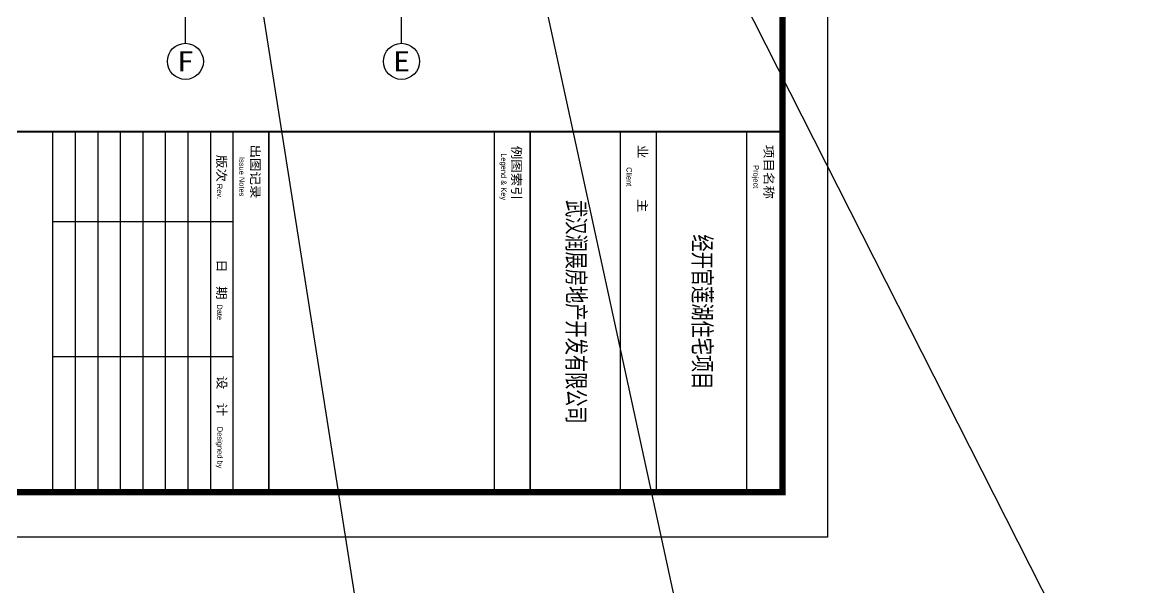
# Model space of a CAD drawing. Extents: x -678900 to 2378000, y 0 to 1840591.
# Drawn here: x -151525 to -139208, y 671482 to 677758 of the extents above; entities that cross this region are included whole.
import ezdxf
from ezdxf.enums import TextEntityAlignment as Align

# ---------------------------------------------------------------- set-up
doc = ezdxf.new("R2010")
doc.units = 0
doc.header["$LTSCALE"] = 1000
doc.header["$MEASUREMENT"] = 0
doc.header["$PDMODE"] = 1
doc.layers.get('0').update_dxf_attribs({"linetype": 'CONTINUOUS'})
for name, color, linetype in [('AD-AXIS-CRCL', 3, 'CONTINUOUS'), ('AD-AXIS-NUMB', 255, 'CONTINUOUS'), ('C-SHET-LOGK', 7, 'CONTINUOUS'), ('C-SHET-SHET', 144, 'CONTINUOUS'), ('C-XREF-INT', 7, 'CONTINUOUS'), ('verify', 50, 'CONTINUOUS')]:
    doc.layers.add(name, color=color, linetype=linetype)
doc.layers.add('内框', color=8, linetype='CONTINUOUS', plot=False)
doc.styles.get("Standard").update_dxf_attribs({"font": '', "width": 0.7})
doc.styles.add('STYLEP4', font='GOTHIC.TTF')
doc.styles.add('TH-STYLE1', font='', dxfattribs={"width": 0.7})
doc.styles.add('TH-STYLE2', font='', dxfattribs={"width": 0.7})
doc.styles.add('TuKuang', font='', dxfattribs={"width": 1.1})
doc.styles.add('黑体', font='simhei.ttf')
doc.styles.get('Standard').set_extended_font_data('SimSun')
doc.styles.get('TH-STYLE1').set_extended_font_data('SimSun')
doc.styles.get('TH-STYLE2').set_extended_font_data('SimSun')
doc.styles.get('TuKuang').set_extended_font_data('SimSun')

# ---------------------------------------------------------------- blocks, each defined once
blk = doc.blocks.new('THAPE_A2L_inner')
at = {"layer": '内框'}
blk.add_lwpolyline([(0, 0), (0, 420), (594, 420), (594, 0)], close=True, dxfattribs=at)
at = {"layer": '内框', "const_width": 1.4}
blk.add_lwpolyline([(25, 410), (25, 10), (584, 10), (584, 410)], close=True, dxfattribs=at)
at = {"layer": '内框', "const_width": 0.5}
blk.add_lwpolyline([(504, 410), (504, 10)], dxfattribs=at)
at = {"layer": '内框', "style": '黑体', "width": 0.8}
blk.add_attdef('内框名称', (22.08, 421.99), '', height=3, dxfattribs=at)
blk = doc.blocks.new('_A-axiso')
blk.add_circle((0, 0), 0.5)
at = {"layer": 'AD-AXIS-NUMB', "style": 'TH-STYLE1', "width": 0.7}
blk.add_attdef('A', text='', height=0.56, dxfattribs=at).set_placement((-0.25, -0.28), (0.25, -0.28), align=Align.FIT)
blk = doc.blocks.new('电梯标高')
at = {"layer": 'AD-AXIS-CRCL'}
for p, q in [((3338.5, -3156.9), (3338.5, -2356.9)), ((5738.5, -3156.9), (5738.5, -2356.9))]:
    blk.add_line(p, q, dxfattribs=at)
ref = blk.add_blockref('_A-axiso', (3338.5, -3356.9), dxfattribs=dict(at, xscale=400, yscale=400, zscale=400, rotation=180))
ref.add_attrib('A', 'F', dxfattribs={"layer": 'AD-AXIS-NUMB', "height": 224, "style": 'TH-STYLE1', "width": 1.256473}).set_placement((3338.5, -3356.9), align=Align.MIDDLE)
ref = blk.add_blockref('_A-axiso', (5738.5, -3356.9), dxfattribs=dict(at, xscale=400, yscale=400, zscale=400, rotation=180))
ref.add_attrib('A', 'E', dxfattribs={"layer": 'AD-AXIS-NUMB', "height": 224, "style": 'TH-STYLE1', "width": 1.256473}).set_placement((5738.5, -3356.9), align=Align.MIDDLE)
blk = doc.blocks.new('201311_THAPE_A2L')
for p, q in [((504, 402), (584, 402)), ((584, 353), (584, 381)), ((504, 374), (584, 374)), ((504, 288), (584, 288)), ((524, 288), (524, 248)), ((554, 288), (554, 248)), ((504, 283), (584, 283)), ((504, 278), (584, 278)), ((504, 273), (584, 273)), ((504, 268), (584, 268)), ((504, 263), (584, 263)), ((504, 258), (584, 258)), ((504, 253), (584, 253))]:
    blk.add_line(p, q)
for points in [[(0, 0), (0, 420), (594, 420), (594, 0)], [(584, 354), (504, 354), (504, 410), (584, 410)], [(504, 410), (504, 382), (584, 382), (584, 410)], [(584, 296), (504, 296), (504, 354), (584, 354)], [(584, 248), (504, 248), (504, 296), (584, 296)]]:
    blk.add_lwpolyline(points, close=True)
at = {"const_width": 1.4}
blk.add_lwpolyline([(25, 410), (25, 10), (584, 10), (584, 410)], close=True, dxfattribs=at)
at = {"const_width": 0.5}
blk.add_lwpolyline([(504, 410), (504, 10)], dxfattribs=at)
for p in [(544, 392), (544, 364), (514, 280.5), (539, 280.5), (569, 280.5), (514, 275.5), (539, 275.5), (569, 275.5), (514, 270.5), (539, 270.5), (569, 270.5), (514, 265.5), (539, 265.5), (569, 265.5), (514, 260.5), (539, 260.5), (569, 260.5), (514, 255.5), (539, 255.5), (569, 255.5), (514, 250.5), (539, 250.5), (569, 250.5)]:
    blk.add_point(p)
at = {"layer": 'C-SHET-LOGK'}
blk.add_line((504, 346), (584, 346), dxfattribs=at)
at = {"style": 'TuKuang', "width": 1.1}
for s, p in [('项目名称', (506.94, 405.98)), ('业      主', (506.95, 377.95)), ('出图记录', (506.84, 291.99)), ('版次', (509.16, 284.48)), ('日  期', (532.3, 284.49)), ('设  计  ', (558.19, 284.55))]:
    blk.add_text(s, height=2, dxfattribs=at).set_placement(p)
at = {"style": 'STYLEP4'}
for s, p in [('Project', (514, 404)), ('Client', (514, 376)), ('Issue Notes', (514, 290))]:
    blk.add_text(s, height=1.2, dxfattribs=at).set_placement(p, align=Align.MIDDLE)
for s, p in [('Designed by', (569.51, 284.55)), ('Rev.', (515.58, 284.48)), ('Date', (542.33, 284.49))]:
    blk.add_text(s, height=1.2, dxfattribs=at).set_placement(p)
blk.add_attdef('作废标记', text='', height=300).set_placement((238, 227.97), align=Align.MIDDLE_CENTER)
at = {"layer": 'C-SHET-LOGK', "style": 'TuKuang', "width": 1.1}
blk.add_text('例图索引', height=2, dxfattribs=at).set_placement((507.13, 349.97))
at = {"layer": 'C-SHET-LOGK', "style": 'STYLEP4'}
blk.add_text('Legend & Key', height=1.2, dxfattribs=at).set_placement((514, 348), align=Align.MIDDLE)

msp = doc.modelspace()

# ---------------------------------------------------------------- block references
at = {"layer": '内框', "xscale": 50, "yscale": 50, "zscale": 50, "rotation": 270}
msp.add_blockref('THAPE_A2L_inner', (-163586.9, 701743.9), dxfattribs=at)

# ---------------------------------------------------------------- texts
at = {"layer": 'C-SHET-SHET', "char_height": 200, "attachment_point": 5, "rotation": 270}
for s, insert, style in [('武汉润展房地产开发有限公司', (-145386.9, 674543.9), 'TH-STYLE1'), ('经开官莲湖住宅项目', (-143986.9, 674543.9), 'TH-STYLE2')]:
    msp.add_mtext(s, dxfattribs=dict(at, insert=insert, style=style))

# ---------------------------------------------------------------- next in the draw order: block references
at = {"layer": 'C-XREF-INT'}
msp.add_blockref('电梯标高', (-153052.5, 680680.8), dxfattribs=at)

# ---------------------------------------------------------------- next in the draw order: linework, layer by layer
at = {"layer": 'verify'}
for p, q in [((-144767.2, 680459.7), (-136439.4, 664043.1)), ((-146227.5, 680302.7), (-143901.1, 669596.4)), ((-149227.5, 680255.2), (-146809.1, 664831.8))]:
    msp.add_line(p, q, dxfattribs=at)

# ---------------------------------------------------------------- next in the draw order: block references
at = {"layer": 'C-SHET-SHET', "xscale": 50, "yscale": 50, "zscale": 50, "rotation": 270}
msp.add_blockref('201311_THAPE_A2L', (-163586.9, 701743.9), dxfattribs=at)

doc.saveas('drawing.dxf')
